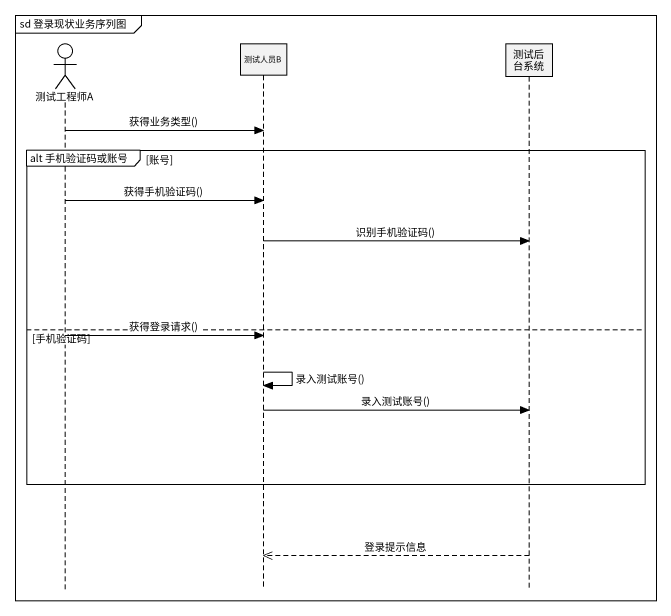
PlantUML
@startuml
mainframe sd 登录现状业务序列图
hide footbox
actor 测试工程师A
participant 测试人员B
participant 测试后台系统

测试工程师A -> 测试人员B : 获得业务类型()
group alt 手机验证码或账号 [账号]
  测试工程师A -> 测试人员B : 获得手机验证码()
  测试人员B -> 测试后台系统 : 识别手机验证码()
else 手机验证码
  测试工程师A -> 测试人员B : 获得登录请求()
  测试人员B -> 测试人员B : 录入测试账号()
  测试人员B -> 测试后台系统 : 录入测试账号()
end
测试后台系统 -->> 测试人员B : 登录提示信息
@enduml
